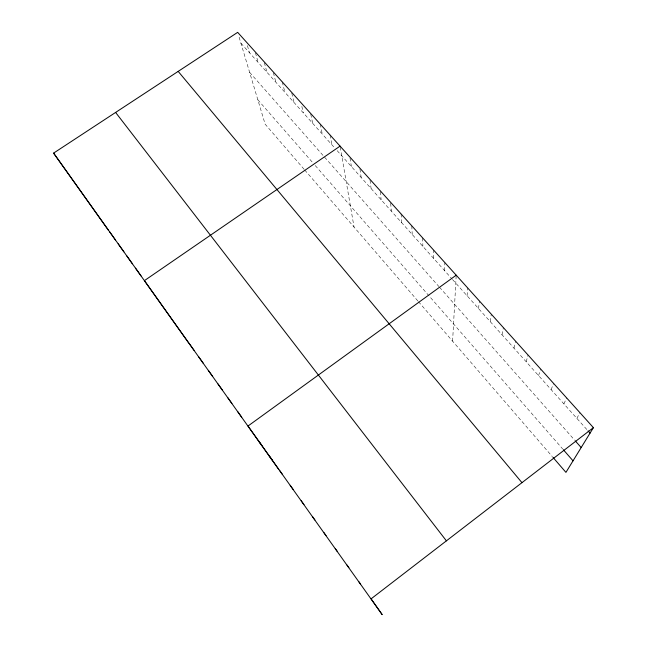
<?xml version="1.0" encoding="UTF-8"?>
<svg xmlns="http://www.w3.org/2000/svg" width="647" height="647" viewBox="0 0 647 647"><rect width="100%" height="100%" fill="white"/><g stroke="black" fill="none" stroke-linecap="round" stroke-linejoin="round"><path stroke-width="0.49" stroke-dasharray="3.23 2.43" d="M433.676 258.46L433.676 250.154M444.651 270.713L444.861 262.585M452.601 341.179L456.208 275.193M467.069 295.76L467.732 288.004M478.537 308.562L479.435 301.001M490.175 321.559L491.316 314.199M501.999 334.758L503.382 327.608M513.993 348.159L515.635 341.228M526.181 361.77L528.081 355.066M538.555 375.592L540.73 369.113M551.131 389.631L553.581 383.396M563.901 403.89L566.643 397.905M576.873 418.383L579.914 412.657M240.91 43.179L334.539 147.742M337.152 150.662L451.849 278.752M452.504 279.488L587.419 430.158M249.637 72.359L438.876 286.516M439.523 287.252L574.665 440.186M257.829 99.775L313.285 163.303M315.251 165.551L562.688 448.978M304.114 169.296L265.124 124.151L238.751 35.957M304.737 170.007L417.833 300.928M418.488 301.688L552.384 456.677M247.397 45.581L249.475 52.739M255.428 52.747L258.145 62.427M264.34 62.654L266.936 72.246M273.374 72.69L275.848 82.201M282.294 81.934L284.874 92.278M291.805 93.192L294.029 102.501M301.85 106.415L303.306 112.869M310.762 114.268L312.711 123.375M320.265 124.127L322.255 134.026M330.091 135.053L331.927 144.823M340.233 147.095L354.055 227.097M350.035 157.989L351.386 166.554M359.975 169.045L361.172 177.488M370.052 180.246L371.095 188.568M380.274 191.617L381.156 199.81M390.659 203.247L391.362 211.205M401.116 213.971L401.714 222.77M411.807 225.852L412.22 234.497M422.661 237.918L422.871 246.394"/><path stroke-width="0.97" d="M108.259 230.017L53.596 153.121L237.675 32.35L593.404 427.651L565.939 472.375L553.023 457.421M593.404 427.651L371.087 598.847L382.199 614.65L53.596 153.121M456.208 275.193L247.995 426.033L278.598 469.18M340.063 146.133L144.418 280.628L188.892 343.242M588.074 430.894L590.056 433.102M575.32 440.922L581.184 447.554M563.335 449.714L573.032 460.826M178.176 71.38L521.967 482.662M115.603 112.432L446.406 540.852M237.845 411.791L241.719 417.25M189.385 343.759L194.043 350.318M198.783 356.95L203.295 363.307M208.326 370.351L212.693 376.497M218.015 383.954L222.22 389.874M227.857 397.759L231.901 403.461M109.723 231.917L115.514 240.069M118.207 243.83L123.892 251.829M126.82 255.921L132.384 263.75M135.555 268.182L140.997 275.848M323.735 532.36L326.048 535.643M312.38 516.427L314.911 520.01M301.211 500.746L303.961 504.628M268.772 455.205L272.112 459.92M279.407 470.143L282.561 474.591M290.22 485.323L293.172 489.488M258.299 440.502L261.825 445.476M358.948 581.807L360.565 584.095M347.01 565.049L348.87 567.678M335.275 548.567L337.362 551.527"/></g></svg>
